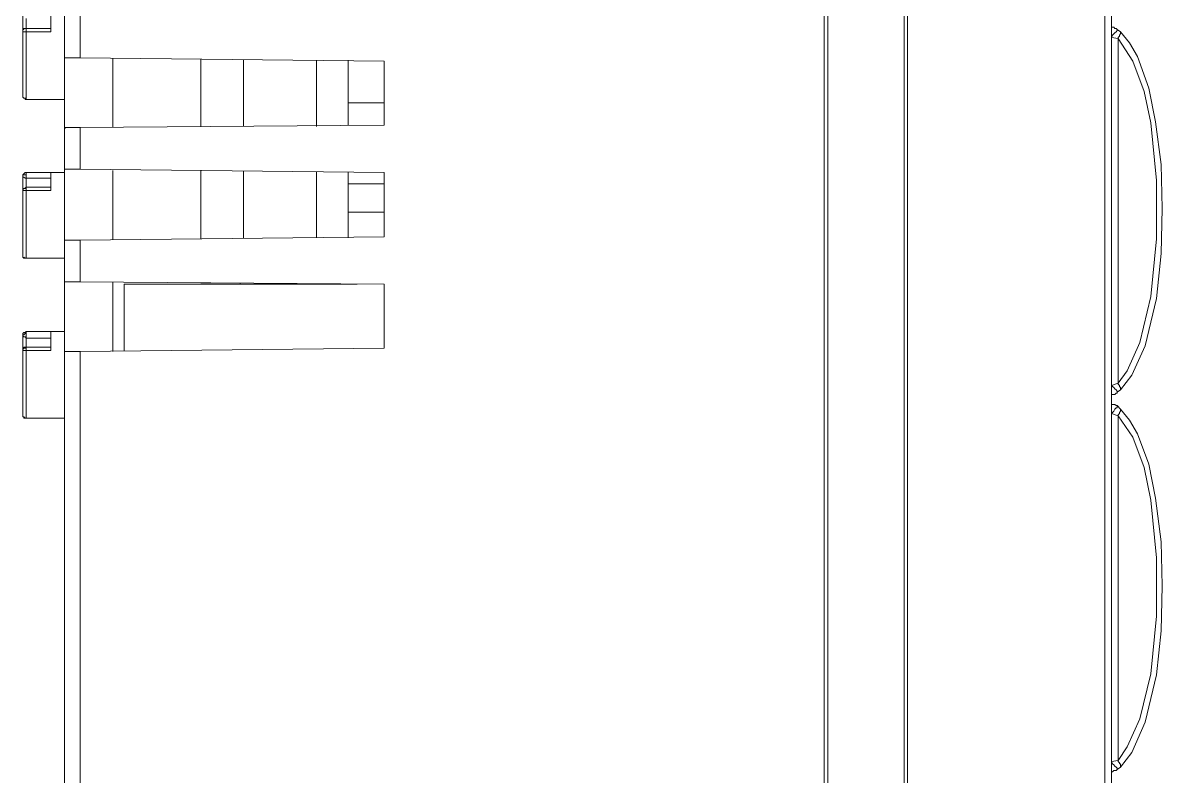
# Model space of a CAD drawing. Header units: centimetres. Extents: x -12.2 to 12.2, y -6.1 to 6.1.
# Drawn here: x 8.593 to 12.163, y -1.198 to 1.163 of the extents above; entities that cross this region are included whole.
import ezdxf

# ---------------------------------------------------------------- set-up
doc = ezdxf.new("R2010")
doc.units = ezdxf.units.CM
doc.header["$MEASUREMENT"] = 0
doc.layers.add('Camada 1', color=7, linetype='Continuous')

msp = doc.modelspace()

# ---------------------------------------------------------------- linework, layer by layer
at = {"layer": 'Camada 1', "color": 251, "lineweight": 9}
for points in [[(11.3552, -5.82844), (11.3552, -5.82844), (11.3552, 5.81417), (11.3552, 5.81417)], [(11.36578, 5.81417), (11.36578, 5.81417), (11.36578, -5.82844), (11.36578, -5.82844)], [(11.98338, -5.82844), (11.98338, -5.82844), (11.98338, 5.81417), (11.98338, 5.81417)], [(12.00456, 5.81417), (12.00456, 5.81417), (12.00456, -5.82844), (12.00456, -5.82844)], [(11.10462, -2.02756), (11.10462, -2.02756), (11.10462, 5.77888), (11.10462, 5.77888)], [(11.11521, 5.77888), (11.11521, 5.77888), (11.11521, -2.02756), (11.11521, -2.02756)], [(11.11521, -3.68131), (11.11521, -3.68131), (11.11521, 3.66705), (11.11521, 3.66705)], [(8.5932, 1.1835), (8.5932, 1.1835), (8.5932, 0.98241), (8.5932, 0.98241)], [(8.6814, 1.19408), (8.6814, 1.19408), (8.6814, 1.13411), (8.6814, 1.13411)], [(8.72373, 1.05297), (8.72373, 1.05297), (8.72373, 1.1835), (8.72373, 1.1835)], [(8.77312, 1.1835), (8.77312, 1.1835), (8.77312, 1.05297), (8.77312, 1.05297)], [(8.60379, 1.14469), (8.60379, 1.14469), (8.60379, 1.17644), (8.60379, 1.17644)], [(8.6814, 1.14469), (8.6814, 1.14469), (8.60379, 1.14469), (8.60379, 1.14469)], [(8.60379, 1.14469), (8.60379, 1.14469), (8.60379, 1.14469), (8.60379, 1.14469)], [(8.5932, 1.13411), (8.5932, 1.13411), (8.5932, 0.93302), (8.5932, 0.93302)], [(8.60379, 1.13411), (8.60379, 1.13411), (8.60379, 0.92244), (8.60379, 0.92244)], [(12.00456, 1.1169), (12.00456, 1.1169), (12.00456, 1.1169), (12.00456, 1.1169)], [(12.02573, 1.11337), (12.02573, 1.11337), (12.00456, 1.1169), (12.00456, 1.1169)], [(12.0222, 1.1416), (12.0222, 1.1416), (12.03279, 1.13455), (12.03279, 1.13455)], [(12.02573, 1.11337), (12.02573, 1.11337), (12.02573, 0.03345), (12.02573, 0.03345)], [(8.72373, 1.05297), (8.72373, 1.05297), (8.72373, 0.83072), (8.72373, 0.83072)], [(9.72562, 1.04239), (9.72562, 1.04239), (8.77312, 1.05297), (8.77312, 1.05297)], [(8.87542, 1.04944), (8.87542, 1.04944), (8.87542, 0.83425), (8.87542, 0.83425)], [(9.15059, 0.83778), (9.15059, 0.83778), (9.15059, 1.04944), (9.15059, 1.04944)], [(9.15059, 1.04944), (9.15059, 1.04944), (9.15059, 0.83778), (9.15059, 0.83778)], [(9.28465, 1.04591), (9.28465, 1.04591), (9.28465, 0.83778), (9.28465, 0.83778)], [(9.51395, 1.04591), (9.51395, 1.04591), (9.51395, 0.83778), (9.51395, 0.83778)], [(9.61273, 1.04591), (9.61273, 1.04591), (9.61273, 1.02122), (9.61273, 1.02122)], [(9.61273, 1.04591), (9.61273, 1.04591), (9.61273, 1.04239), (9.61273, 1.04239)], [(9.61273, 0.8413), (9.61273, 0.8413), (9.61273, 1.04591), (9.61273, 1.04591)], [(9.61273, 1.04239), (9.61273, 1.04239), (9.61273, 1.03533), (9.61273, 1.03533)], [(9.72562, 1.04239), (9.72562, 1.04239), (9.72562, 0.8413), (9.72562, 0.8413)], [(9.61273, 1.02122), (9.61273, 1.02122), (9.61273, 1.02122), (9.61273, 1.02122)], [(9.61273, 1.02122), (9.61273, 1.02122), (9.61273, 1.02122), (9.61273, 1.02122)], [(9.61273, 1.01416), (9.61273, 1.01416), (9.61273, 0.9683), (9.61273, 0.9683)], [(9.61273, 1.01416), (9.61273, 1.01416), (9.61273, 1.01416), (9.61273, 1.01416)], [(9.61273, 0.9683), (9.61273, 0.9683), (9.61273, 0.9683), (9.61273, 0.9683)], [(9.61273, 0.9683), (9.61273, 0.9683), (9.61273, 0.9683), (9.61273, 0.9683)], [(9.61273, 0.9683), (9.61273, 0.9683), (9.61273, 0.9683), (9.61273, 0.9683)], [(9.61273, 0.96478), (9.61273, 0.96478), (9.61273, 0.96478), (9.61273, 0.96478)], [(9.61273, 0.96478), (9.61273, 0.96478), (9.61273, 0.96478), (9.61273, 0.96478)], [(9.61273, 0.96478), (9.61273, 0.96478), (9.61273, 0.95419), (9.61273, 0.95419)], [(9.61273, 0.94361), (9.61273, 0.94361), (9.61273, 0.94361), (9.61273, 0.94361)], [(8.72373, 0.92244), (8.72373, 0.92244), (8.60379, 0.92244), (8.60379, 0.92244)], [(8.60379, 0.92244), (8.60379, 0.92244), (8.6814, 0.92244), (8.6814, 0.92244)], [(8.6814, 0.92244), (8.6814, 0.92244), (8.72373, 0.92244), (8.72373, 0.92244)], [(8.72373, 0.92244), (8.72373, 0.92244), (8.72373, 0.92244), (8.72373, 0.92244)], [(9.61273, 0.91891), (9.61273, 0.91891), (9.61273, 0.91891), (9.61273, 0.91891)], [(9.61273, 0.91186), (9.61273, 0.91186), (9.61273, 0.87305), (9.61273, 0.87305)], [(9.61273, 0.91186), (9.61273, 0.91186), (9.61273, 0.91186), (9.61273, 0.91186)], [(9.61273, 0.91186), (9.61273, 0.91186), (9.61273, 0.91186), (9.61273, 0.91186)], [(9.61273, 0.91186), (9.61273, 0.91186), (9.61273, 0.88716), (9.61273, 0.88716)], [(9.61273, 0.91186), (9.61273, 0.91186), (9.72562, 0.91186), (9.72562, 0.91186)], [(9.61273, 0.90833), (9.61273, 0.90833), (9.61273, 0.88716), (9.61273, 0.88716)], [(9.61273, 0.87305), (9.61273, 0.87305), (9.61273, 0.87305), (9.61273, 0.87305)], [(9.61273, 0.866), (9.61273, 0.866), (9.61273, 0.866), (9.61273, 0.866)], [(9.61273, 0.866), (9.61273, 0.866), (9.61273, 0.8413), (9.61273, 0.8413)], [(8.72373, 0.70372), (8.72373, 0.70372), (8.72373, 0.83072), (8.72373, 0.83072)], [(8.77312, 0.83425), (8.77312, 0.83425), (9.72562, 0.8413), (9.72562, 0.8413)], [(8.77312, 0.83425), (8.77312, 0.83425), (8.77312, 0.70372), (8.77312, 0.70372)], [(9.61273, 0.8413), (9.61273, 0.8413), (9.61273, 0.8413), (9.61273, 0.8413)], [(9.61273, 0.8413), (9.61273, 0.8413), (9.61273, 0.8413), (9.61273, 0.8413)], [(8.5932, 0.68255), (8.5932, 0.68255), (8.5932, 0.48147), (8.5932, 0.48147)], [(8.6814, 0.69314), (8.6814, 0.69314), (8.60379, 0.69314), (8.60379, 0.69314)], [(8.6814, 0.69314), (8.6814, 0.69314), (8.6814, 0.63669), (8.6814, 0.63669)], [(8.72373, 0.69314), (8.72373, 0.69314), (8.6814, 0.69314), (8.6814, 0.69314)], [(8.72373, 0.70372), (8.72373, 0.70372), (8.72373, 0.48147), (8.72373, 0.48147)], [(8.72373, 0.69314), (8.72373, 0.69314), (8.72373, 0.69314), (8.72373, 0.69314)], [(9.72562, 0.69314), (9.72562, 0.69314), (8.77312, 0.70372), (8.77312, 0.70372)], [(8.87542, 0.70019), (8.87542, 0.70019), (8.87542, 0.485), (8.87542, 0.485)], [(9.15059, 0.485), (9.15059, 0.485), (9.15059, 0.70019), (9.15059, 0.70019)], [(9.15059, 0.70019), (9.15059, 0.70019), (9.15059, 0.485), (9.15059, 0.485)], [(9.28465, 0.69666), (9.28465, 0.69666), (9.28465, 0.48853), (9.28465, 0.48853)], [(9.51395, 0.69666), (9.51395, 0.69666), (9.51395, 0.48853), (9.51395, 0.48853)], [(9.61273, 0.69314), (9.61273, 0.69314), (9.61273, 0.67197), (9.61273, 0.67197)], [(9.61273, 0.69314), (9.61273, 0.69314), (9.61273, 0.69314), (9.61273, 0.69314)], [(9.61273, 0.69314), (9.61273, 0.69314), (9.61273, 0.68608), (9.61273, 0.68608)], [(9.61273, 0.48853), (9.61273, 0.48853), (9.61273, 0.69314), (9.61273, 0.69314)], [(9.72562, 0.69314), (9.72562, 0.69314), (9.72562, 0.49205), (9.72562, 0.49205)], [(8.6814, 0.6755), (8.6814, 0.6755), (8.60379, 0.6755), (8.60379, 0.6755)], [(8.60379, 0.64728), (8.60379, 0.64728), (8.60379, 0.6755), (8.60379, 0.6755)], [(8.6814, 0.64728), (8.6814, 0.64728), (8.60379, 0.64728), (8.60379, 0.64728)], [(9.61273, 0.67197), (9.61273, 0.67197), (9.61273, 0.67197), (9.61273, 0.67197)], [(9.61273, 0.67197), (9.61273, 0.67197), (9.61273, 0.66491), (9.61273, 0.66491)], [(9.61273, 0.66491), (9.61273, 0.66491), (9.61273, 0.66491), (9.61273, 0.66491)], [(9.61273, 0.66491), (9.61273, 0.66491), (9.61273, 0.6508), (9.61273, 0.6508)], [(9.61273, 0.66139), (9.61273, 0.66139), (9.61273, 0.66139), (9.61273, 0.66139)], [(9.72562, 0.65786), (9.72562, 0.65786), (9.61273, 0.65786), (9.61273, 0.65786)], [(9.61273, 0.6508), (9.61273, 0.6508), (9.61273, 0.61905), (9.61273, 0.61905)], [(8.5932, 0.63669), (8.5932, 0.63669), (8.5932, 0.43561), (8.5932, 0.43561)], [(8.60379, 0.63669), (8.60379, 0.63669), (8.60379, 0.42503), (8.60379, 0.42503)], [(9.61273, 0.64022), (9.61273, 0.64022), (9.61273, 0.64022), (9.61273, 0.64022)], [(9.61273, 0.62611), (9.61273, 0.62611), (9.61273, 0.60847), (9.61273, 0.60847)], [(9.61273, 0.61905), (9.61273, 0.61905), (9.61273, 0.60847), (9.61273, 0.60847)], [(9.61273, 0.61552), (9.61273, 0.61552), (9.61273, 0.61552), (9.61273, 0.61552)], [(9.61273, 0.60847), (9.61273, 0.60847), (9.61273, 0.60847), (9.61273, 0.60847)], [(9.61273, 0.60847), (9.61273, 0.60847), (9.61273, 0.59436), (9.61273, 0.59436)], [(9.61273, 0.60847), (9.61273, 0.60847), (9.61273, 0.60847), (9.61273, 0.60847)], [(9.61273, 0.60847), (9.61273, 0.60847), (9.61273, 0.60847), (9.61273, 0.60847)], [(9.61273, 0.59436), (9.61273, 0.59436), (9.61273, 0.59436), (9.61273, 0.59436)], [(9.61273, 0.59436), (9.61273, 0.59436), (9.61273, 0.58378), (9.61273, 0.58378)], [(9.61273, 0.58378), (9.61273, 0.58378), (9.61273, 0.58378), (9.61273, 0.58378)], [(9.61273, 0.58378), (9.61273, 0.58378), (9.61273, 0.56261), (9.61273, 0.56261)], [(9.72562, 0.56966), (9.72562, 0.56966), (9.61273, 0.56966), (9.61273, 0.56966)], [(9.61273, 0.56261), (9.61273, 0.56261), (9.61273, 0.56261), (9.61273, 0.56261)], [(9.61273, 0.56261), (9.61273, 0.56261), (9.61273, 0.55555), (9.61273, 0.55555)], [(9.61273, 0.55555), (9.61273, 0.55555), (9.61273, 0.55555), (9.61273, 0.55555)], [(9.61273, 0.55555), (9.61273, 0.55555), (9.61273, 0.5485), (9.61273, 0.5485)], [(9.61273, 0.5485), (9.61273, 0.5485), (9.61273, 0.5485), (9.61273, 0.5485)], [(9.61273, 0.5485), (9.61273, 0.5485), (9.61273, 0.52733), (9.61273, 0.52733)], [(9.61273, 0.52733), (9.61273, 0.52733), (9.61273, 0.52733), (9.61273, 0.52733)], [(9.61273, 0.52733), (9.61273, 0.52733), (9.61273, 0.5238), (9.61273, 0.5238)], [(9.61273, 0.5238), (9.61273, 0.5238), (9.61273, 0.5238), (9.61273, 0.5238)], [(9.61273, 0.5238), (9.61273, 0.5238), (9.61273, 0.48853), (9.61273, 0.48853)], [(9.61273, 0.5238), (9.61273, 0.5238), (9.61273, 0.5238), (9.61273, 0.5238)], [(8.72373, 0.35094), (8.72373, 0.35094), (8.72373, 0.48147), (8.72373, 0.48147)], [(8.77312, 0.48147), (8.77312, 0.48147), (9.72562, 0.49205), (9.72562, 0.49205)], [(8.77312, 0.48147), (8.77312, 0.48147), (8.77312, 0.35094), (8.77312, 0.35094)], [(8.72373, 0.42503), (8.72373, 0.42503), (8.60379, 0.42503), (8.60379, 0.42503)], [(8.60379, 0.42503), (8.60379, 0.42503), (8.6814, 0.42503), (8.6814, 0.42503)], [(8.6814, 0.42503), (8.6814, 0.42503), (8.72373, 0.42503), (8.72373, 0.42503)], [(8.72373, 0.42503), (8.72373, 0.42503), (8.72373, 0.42503), (8.72373, 0.42503)], [(8.72373, 0.35094), (8.72373, 0.35094), (8.72373, 0.13222), (8.72373, 0.13222)], [(9.72562, 0.34389), (9.72562, 0.34389), (8.77312, 0.35094), (8.77312, 0.35094)], [(8.87542, 0.35094), (8.87542, 0.35094), (8.87542, 0.13222), (8.87542, 0.13222)], [(8.9107, 0.13575), (8.9107, 0.13575), (8.9107, 0.34389), (8.9107, 0.34389)], [(9.64095, 0.34389), (9.64095, 0.34389), (8.9107, 0.34389), (8.9107, 0.34389)], [(9.15059, 0.34741), (9.15059, 0.34741), (9.15059, 0.34741), (9.15059, 0.34741)], [(9.15059, 0.34741), (9.15059, 0.34741), (9.15059, 0.34741), (9.15059, 0.34741)], [(9.15059, 0.34741), (9.15059, 0.34741), (9.18234, 0.34741), (9.18234, 0.34741)], [(9.27406, 0.34741), (9.27406, 0.34741), (9.27406, 0.34389), (9.27406, 0.34389)], [(9.72562, 0.34389), (9.72562, 0.34389), (9.72562, 0.1428), (9.72562, 0.1428)], [(8.5932, 0.18514), (8.5932, 0.18514), (8.5932, -0.01948), (8.5932, -0.01948)], [(8.6814, 0.19572), (8.6814, 0.19572), (8.60379, 0.19572), (8.60379, 0.19572)], [(8.6814, 0.19572), (8.6814, 0.19572), (8.6814, 0.13575), (8.6814, 0.13575)], [(8.72373, 0.19572), (8.72373, 0.19572), (8.6814, 0.19572), (8.6814, 0.19572)], [(8.6814, 0.17455), (8.6814, 0.17455), (8.60379, 0.17455), (8.60379, 0.17455)], [(8.60379, 0.14633), (8.60379, 0.14633), (8.60379, 0.17455), (8.60379, 0.17455)], [(8.6814, 0.14633), (8.6814, 0.14633), (8.60379, 0.14633), (8.60379, 0.14633)], [(8.60379, 0.14633), (8.60379, 0.14633), (8.60379, 0.14633), (8.60379, 0.14633)], [(8.5932, 0.13575), (8.5932, 0.13575), (8.5932, -0.06534), (8.5932, -0.06534)], [(8.60379, 0.13575), (8.60379, 0.13575), (8.60379, -0.07592), (8.60379, -0.07592)], [(8.72373, -3.66014), (8.72373, -3.66014), (8.72373, 0.13222), (8.72373, 0.13222)], [(8.77312, 0.13222), (8.77312, 0.13222), (9.72562, 0.1428), (9.72562, 0.1428)], [(8.77312, 0.13222), (8.77312, 0.13222), (8.77312, -3.66014), (8.77312, -3.66014)], [(12.00456, 0.0264), (12.00456, 0.0264), (12.02573, 0.03345), (12.02573, 0.03345)], [(12.00456, 0.0264), (12.00456, 0.0264), (12.00456, 0.0264), (12.00456, 0.0264)], [(12.03279, 0.01228), (12.03279, 0.01228), (12.0222, 0.00522), (12.0222, 0.00522)], [(12.00456, -0.06183), (12.00456, -0.06183), (12.00456, -0.06183), (12.00456, -0.06183)], [(12.02573, -0.06889), (12.02573, -0.06889), (12.00456, -0.06183), (12.00456, -0.06183)], [(12.0222, -0.03712), (12.0222, -0.03712), (12.03279, -0.04772), (12.03279, -0.04772)], [(12.02573, -0.06889), (12.02573, -0.06889), (12.02573, -1.1488), (12.02573, -1.1488)], [(8.72373, -0.07592), (8.72373, -0.07592), (8.60379, -0.07592), (8.60379, -0.07592)], [(8.60379, -0.07592), (8.60379, -0.07592), (8.6814, -0.07592), (8.6814, -0.07592)], [(8.6814, -0.07592), (8.6814, -0.07592), (8.72373, -0.07592), (8.72373, -0.07592)], [(8.72373, -0.07592), (8.72373, -0.07592), (8.72373, -0.07592), (8.72373, -0.07592)], [(12.00456, -1.15233), (12.00456, -1.15233), (12.02573, -1.1488), (12.02573, -1.1488)], [(12.00456, -1.15233), (12.00456, -1.15233), (12.00456, -1.15233), (12.00456, -1.15233)], [(12.03279, -1.16998), (12.03279, -1.16998), (12.0222, -1.17704), (12.0222, -1.17704)]]:
    msp.add_open_spline(points, degree=3, dxfattribs=at)
for points, knots in [([(8.60379, 1.14469), (8.60379, 1.14469), (8.59673, 1.14469), (8.59673, 1.14469), (8.59673, 1.14469), (8.5932, 1.14116), (8.5932, 1.14116), (8.5932, 1.14116), (8.5932, 1.13764), (8.5932, 1.13764), (8.5932, 1.13764), (8.5932, 1.13411), (8.5932, 1.13411)], [0, 0, 0, 0, 0.25, 0.25, 0.25, 0.5, 0.5, 0.5, 0.75, 0.75, 0.75, 1, 1, 1, 1]), ([(8.60379, 1.14469), (8.60379, 1.14469), (8.60026, 1.14469), (8.60026, 1.14469), (8.60026, 1.14469), (8.59673, 1.14469), (8.59673, 1.14469), (8.59673, 1.14469), (8.59673, 1.14116), (8.59673, 1.14116), (8.59673, 1.14116), (8.5932, 1.14116), (8.5932, 1.14116), (8.5932, 1.14116), (8.5932, 1.13764), (8.5932, 1.13764), (8.5932, 1.13764), (8.5932, 1.13411), (8.5932, 1.13411)], [0, 0, 0, 0, 0.1666667, 0.1666667, 0.1666667, 0.3333333, 0.3333333, 0.3333333, 0.5, 0.5, 0.5, 0.6666667, 0.6666667, 0.6666667, 0.8333333, 0.8333333, 0.8333333, 1, 1, 1, 1]), ([(8.60379, 1.14469), (8.60379, 1.14469), (8.60379, 1.14469), (8.60379, 1.14469), (8.60379, 1.14469), (8.60379, 1.14116), (8.60379, 1.14116), (8.60379, 1.14116), (8.60379, 1.13764), (8.60379, 1.13764), (8.60379, 1.13764), (8.60379, 1.13411), (8.60379, 1.13411)], [0, 0, 0, 0, 0.25, 0.25, 0.25, 0.5, 0.5, 0.5, 0.75, 0.75, 0.75, 1, 1, 1, 1]), ([(12.00456, 1.14866), (12.00456, 1.14866), (12.00456, 1.14866), (12.00456, 1.14866), (12.00456, 1.14866), (12.00456, 1.14513), (12.00456, 1.14513), (12.00456, 1.14513), (12.00456, 1.1416), (12.00456, 1.1416), (12.00456, 1.1416), (12.00456, 1.13808), (12.00456, 1.13808), (12.00456, 1.13808), (12.00456, 1.13455), (12.00456, 1.13455), (12.00456, 1.13455), (12.00456, 1.13101), (12.00456, 1.13101), (12.00456, 1.13101), (12.00456, 1.12395), (12.00456, 1.12395), (12.00456, 1.12395), (12.00456, 1.1169), (12.00456, 1.1169)], [0, 0, 0, 0, 0.125, 0.125, 0.125, 0.25, 0.25, 0.25, 0.375, 0.375, 0.375, 0.5, 0.5, 0.5, 0.625, 0.625, 0.625, 0.75, 0.75, 0.75, 0.875, 0.875, 0.875, 1, 1, 1, 1]), ([(12.00456, 1.14866), (12.00456, 1.14866), (12.00809, 1.14866), (12.00809, 1.14866), (12.00809, 1.14866), (12.01161, 1.14866), (12.01161, 1.14866), (12.01161, 1.14866), (12.01514, 1.14513), (12.01514, 1.14513), (12.01514, 1.14513), (12.01867, 1.14513), (12.01867, 1.14513), (12.01867, 1.14513), (12.0222, 1.1416), (12.0222, 1.1416)], [0, 0, 0, 0, 0.2, 0.2, 0.2, 0.4, 0.4, 0.4, 0.6, 0.6, 0.6, 0.8, 0.8, 0.8, 1, 1, 1, 1]), ([(8.60379, 1.13411), (8.60379, 1.13411), (8.60026, 1.13411), (8.60026, 1.13411), (8.60026, 1.13411), (8.59673, 1.13411), (8.59673, 1.13411), (8.59673, 1.13411), (8.5932, 1.13411), (8.5932, 1.13411)], [0, 0, 0, 0, 0.3333333, 0.3333333, 0.3333333, 0.6666667, 0.6666667, 0.6666667, 1, 1, 1, 1]), ([(8.6814, 1.13411), (8.6814, 1.13411), (8.63906, 1.13411), (8.63906, 1.13411), (8.63906, 1.13411), (8.60379, 1.13411), (8.60379, 1.13411)], [0, 0, 0, 0, 0.5, 0.5, 0.5, 1, 1, 1, 1]), ([(12.0222, 1.1416), (12.0222, 1.1416), (12.0222, 1.1416), (12.0222, 1.1416), (12.0222, 1.1416), (12.0222, 1.13808), (12.0222, 1.13808), (12.0222, 1.13808), (12.01867, 1.13455), (12.01867, 1.13455), (12.01867, 1.13455), (12.01514, 1.13101), (12.01514, 1.13101), (12.01514, 1.13101), (12.01161, 1.12748), (12.01161, 1.12748), (12.01161, 1.12748), (12.00809, 1.12395), (12.00809, 1.12395), (12.00809, 1.12395), (12.00456, 1.1169), (12.00456, 1.1169)], [0, 0, 0, 0, 0.1428571, 0.1428571, 0.1428571, 0.2857143, 0.2857143, 0.2857143, 0.4285714, 0.4285714, 0.4285714, 0.5714286, 0.5714286, 0.5714286, 0.7142857, 0.7142857, 0.7142857, 0.8571429, 0.8571429, 0.8571429, 1, 1, 1, 1]), ([(12.03279, 1.13455), (12.03279, 1.13455), (12.03279, 1.13455), (12.03279, 1.13455), (12.03279, 1.13455), (12.03279, 1.13101), (12.03279, 1.13101), (12.03279, 1.13101), (12.03279, 1.12748), (12.03279, 1.12748), (12.03279, 1.12748), (12.02926, 1.12395), (12.02926, 1.12395), (12.02926, 1.12395), (12.02926, 1.12043), (12.02926, 1.12043), (12.02926, 1.12043), (12.02573, 1.1169), (12.02573, 1.1169), (12.02573, 1.1169), (12.02573, 1.11337), (12.02573, 1.11337)], [0, 0, 0, 0, 0.1428571, 0.1428571, 0.1428571, 0.2857143, 0.2857143, 0.2857143, 0.4285714, 0.4285714, 0.4285714, 0.5714286, 0.5714286, 0.5714286, 0.7142857, 0.7142857, 0.7142857, 0.8571429, 0.8571429, 0.8571429, 1, 1, 1, 1]), ([(12.02573, 0.03345), (12.02573, 0.03345), (12.05396, 0.07228), (12.05396, 0.07228), (12.05396, 0.07228), (12.09278, 0.1605), (12.09278, 0.1605), (12.09278, 0.1605), (12.12807, 0.3052), (12.12807, 0.3052), (12.12807, 0.3052), (12.14572, 0.48519), (12.14572, 0.48519), (12.14572, 0.48519), (12.14572, 0.6687), (12.14572, 0.6687), (12.14572, 0.6687), (12.12807, 0.84869), (12.12807, 0.84869), (12.12807, 0.84869), (12.1069, 0.9475), (12.1069, 0.9475), (12.1069, 0.9475), (12.07161, 1.04279), (12.07161, 1.04279), (12.07161, 1.04279), (12.02573, 1.11337), (12.02573, 1.11337)], [0, 0, 0, 0, 0.1111111, 0.1111111, 0.1111111, 0.2222222, 0.2222222, 0.2222222, 0.3333333, 0.3333333, 0.3333333, 0.4444444, 0.4444444, 0.4444444, 0.5555556, 0.5555556, 0.5555556, 0.6666667, 0.6666667, 0.6666667, 0.7777778, 0.7777778, 0.7777778, 0.8888889, 0.8888889, 0.8888889, 1, 1, 1, 1]), ([(12.03279, 1.13455), (12.03279, 1.13455), (12.06102, 1.09925), (12.06102, 1.09925), (12.06102, 1.09925), (12.08573, 1.05691), (12.08573, 1.05691), (12.08573, 1.05691), (12.12101, 0.95809), (12.12101, 0.95809), (12.12101, 0.95809), (12.14219, 0.85222), (12.14219, 0.85222), (12.14219, 0.85222), (12.15984, 0.71811), (12.15984, 0.71811), (12.15984, 0.71811), (12.16337, 0.58047), (12.16337, 0.58047), (12.16337, 0.58047), (12.15984, 0.43931), (12.15984, 0.43931), (12.15984, 0.43931), (12.14572, 0.29815), (12.14572, 0.29815), (12.14572, 0.29815), (12.11043, 0.14992), (12.11043, 0.14992), (12.11043, 0.14992), (12.06808, 0.05816), (12.06808, 0.05816), (12.06808, 0.05816), (12.03279, 0.01228), (12.03279, 0.01228)], [0, 0, 0, 0, 0.0909091, 0.0909091, 0.0909091, 0.1818182, 0.1818182, 0.1818182, 0.2727273, 0.2727273, 0.2727273, 0.3636364, 0.3636364, 0.3636364, 0.4545455, 0.4545455, 0.4545455, 0.5454545, 0.5454545, 0.5454545, 0.6363636, 0.6363636, 0.6363636, 0.7272727, 0.7272727, 0.7272727, 0.8181818, 0.8181818, 0.8181818, 0.9090909, 0.9090909, 0.9090909, 1, 1, 1, 1]), ([(8.77312, 1.05297), (8.77312, 1.05297), (8.76254, 1.05297), (8.76254, 1.05297), (8.76254, 1.05297), (8.75548, 1.05297), (8.75548, 1.05297), (8.75548, 1.05297), (8.7449, 1.05297), (8.7449, 1.05297), (8.7449, 1.05297), (8.73784, 1.05297), (8.73784, 1.05297), (8.73784, 1.05297), (8.73431, 1.05297), (8.73431, 1.05297), (8.73431, 1.05297), (8.72726, 1.05297), (8.72726, 1.05297), (8.72726, 1.05297), (8.72373, 1.05297), (8.72373, 1.05297)], [0, 0, 0, 0, 0.1428571, 0.1428571, 0.1428571, 0.2857143, 0.2857143, 0.2857143, 0.4285714, 0.4285714, 0.4285714, 0.5714286, 0.5714286, 0.5714286, 0.7142857, 0.7142857, 0.7142857, 0.8571429, 0.8571429, 0.8571429, 1, 1, 1, 1]), ([(9.15059, 1.04944), (9.15059, 1.04944), (9.15059, 1.04591), (9.15059, 1.04591), (9.15059, 1.04591), (9.15059, 1.02827), (9.15059, 1.02827), (9.15059, 1.02827), (9.15059, 1.00711), (9.15059, 1.00711), (9.15059, 1.00711), (9.15059, 0.97536), (9.15059, 0.97536), (9.15059, 0.97536), (9.15059, 0.94361), (9.15059, 0.94361), (9.15059, 0.94361), (9.15059, 0.9048), (9.15059, 0.9048), (9.15059, 0.9048), (9.15059, 0.86952), (9.15059, 0.86952), (9.15059, 0.86952), (9.15059, 0.83778), (9.15059, 0.83778)], [0, 0, 0, 0, 0.125, 0.125, 0.125, 0.25, 0.25, 0.25, 0.375, 0.375, 0.375, 0.5, 0.5, 0.5, 0.625, 0.625, 0.625, 0.75, 0.75, 0.75, 0.875, 0.875, 0.875, 1, 1, 1, 1]), ([(9.15059, 0.83778), (9.15059, 0.83778), (9.15059, 0.86952), (9.15059, 0.86952), (9.15059, 0.86952), (9.15059, 0.9048), (9.15059, 0.9048), (9.15059, 0.9048), (9.15059, 0.94361), (9.15059, 0.94361), (9.15059, 0.94361), (9.15059, 0.97536), (9.15059, 0.97536), (9.15059, 0.97536), (9.15059, 1.00711), (9.15059, 1.00711), (9.15059, 1.00711), (9.15059, 1.02827), (9.15059, 1.02827), (9.15059, 1.02827), (9.15059, 1.04591), (9.15059, 1.04591), (9.15059, 1.04591), (9.15059, 1.04944), (9.15059, 1.04944)], [0, 0, 0, 0, 0.125, 0.125, 0.125, 0.25, 0.25, 0.25, 0.375, 0.375, 0.375, 0.5, 0.5, 0.5, 0.625, 0.625, 0.625, 0.75, 0.75, 0.75, 0.875, 0.875, 0.875, 1, 1, 1, 1]), ([(9.61273, 1.02122), (9.61273, 1.02122), (9.61273, 1.01769), (9.61273, 1.01769), (9.61273, 1.01769), (9.61273, 1.01416), (9.61273, 1.01416)], [0, 0, 0, 0, 0.5, 0.5, 0.5, 1, 1, 1, 1]), ([(9.61273, 1.02122), (9.61273, 1.02122), (9.61273, 1.01769), (9.61273, 1.01769), (9.61273, 1.01769), (9.61273, 1.01416), (9.61273, 1.01416)], [0, 0, 0, 0, 0.5, 0.5, 0.5, 1, 1, 1, 1]), ([(9.61273, 0.96478), (9.61273, 0.96478), (9.61273, 0.96125), (9.61273, 0.96125), (9.61273, 0.96125), (9.61273, 0.95772), (9.61273, 0.95772), (9.61273, 0.95772), (9.61273, 0.95066), (9.61273, 0.95066), (9.61273, 0.95066), (9.61273, 0.94361), (9.61273, 0.94361)], [0, 0, 0, 0, 0.25, 0.25, 0.25, 0.5, 0.5, 0.5, 0.75, 0.75, 0.75, 1, 1, 1, 1]), ([(8.60379, 0.92244), (8.60379, 0.92244), (8.60026, 0.92244), (8.60026, 0.92244), (8.60026, 0.92244), (8.60026, 0.92597), (8.60026, 0.92597), (8.60026, 0.92597), (8.59673, 0.92597), (8.59673, 0.92597), (8.59673, 0.92597), (8.5932, 0.9295), (8.5932, 0.9295), (8.5932, 0.9295), (8.5932, 0.93302), (8.5932, 0.93302)], [0, 0, 0, 0, 0.2, 0.2, 0.2, 0.4, 0.4, 0.4, 0.6, 0.6, 0.6, 0.8, 0.8, 0.8, 1, 1, 1, 1]), ([(9.61273, 0.95419), (9.61273, 0.95419), (9.61273, 0.95066), (9.61273, 0.95066), (9.61273, 0.95066), (9.61273, 0.94714), (9.61273, 0.94714), (9.61273, 0.94714), (9.61273, 0.94361), (9.61273, 0.94361)], [0, 0, 0, 0, 0.3333333, 0.3333333, 0.3333333, 0.6666667, 0.6666667, 0.6666667, 1, 1, 1, 1]), ([(9.61273, 0.95419), (9.61273, 0.95419), (9.61273, 0.95066), (9.61273, 0.95066), (9.61273, 0.95066), (9.61273, 0.94361), (9.61273, 0.94361), (9.61273, 0.94361), (9.61273, 0.93302), (9.61273, 0.93302)], [0, 0, 0, 0, 0.3333333, 0.3333333, 0.3333333, 0.6666667, 0.6666667, 0.6666667, 1, 1, 1, 1]), ([(9.61273, 0.94714), (9.61273, 0.94714), (9.61273, 0.94714), (9.61273, 0.94714), (9.61273, 0.94714), (9.61273, 0.94361), (9.61273, 0.94361), (9.61273, 0.94361), (9.61273, 0.94008), (9.61273, 0.94008), (9.61273, 0.94008), (9.61273, 0.93302), (9.61273, 0.93302)], [0, 0, 0, 0, 0.25, 0.25, 0.25, 0.5, 0.5, 0.5, 0.75, 0.75, 0.75, 1, 1, 1, 1]), ([(9.61273, 0.94361), (9.61273, 0.94361), (9.61273, 0.93655), (9.61273, 0.93655), (9.61273, 0.93655), (9.61273, 0.9295), (9.61273, 0.9295), (9.61273, 0.9295), (9.61273, 0.92244), (9.61273, 0.92244), (9.61273, 0.92244), (9.61273, 0.91891), (9.61273, 0.91891)], [0, 0, 0, 0, 0.25, 0.25, 0.25, 0.5, 0.5, 0.5, 0.75, 0.75, 0.75, 1, 1, 1, 1]), ([(9.61273, 0.94361), (9.61273, 0.94361), (9.61273, 0.94008), (9.61273, 0.94008), (9.61273, 0.94008), (9.61273, 0.93655), (9.61273, 0.93655), (9.61273, 0.93655), (9.61273, 0.93302), (9.61273, 0.93302)], [0, 0, 0, 0, 0.3333333, 0.3333333, 0.3333333, 0.6666667, 0.6666667, 0.6666667, 1, 1, 1, 1]), ([(9.61273, 0.93302), (9.61273, 0.93302), (9.61273, 0.92597), (9.61273, 0.92597), (9.61273, 0.92597), (9.61273, 0.91891), (9.61273, 0.91891), (9.61273, 0.91891), (9.61273, 0.91539), (9.61273, 0.91539)], [0, 0, 0, 0, 0.3333333, 0.3333333, 0.3333333, 0.6666667, 0.6666667, 0.6666667, 1, 1, 1, 1]), ([(9.61273, 0.93302), (9.61273, 0.93302), (9.61273, 0.9295), (9.61273, 0.9295), (9.61273, 0.9295), (9.61273, 0.92597), (9.61273, 0.92597), (9.61273, 0.92597), (9.61273, 0.92244), (9.61273, 0.92244), (9.61273, 0.92244), (9.61273, 0.91891), (9.61273, 0.91891)], [0, 0, 0, 0, 0.25, 0.25, 0.25, 0.5, 0.5, 0.5, 0.75, 0.75, 0.75, 1, 1, 1, 1]), ([(8.59673, 0.92597), (8.59673, 0.92597), (8.60026, 0.92597), (8.60026, 0.92597), (8.60026, 0.92597), (8.60379, 0.92244), (8.60379, 0.92244)], [0, 0, 0, 0, 0.5, 0.5, 0.5, 1, 1, 1, 1]), ([(9.61273, 0.87305), (9.61273, 0.87305), (9.61273, 0.86952), (9.61273, 0.86952), (9.61273, 0.86952), (9.61273, 0.866), (9.61273, 0.866)], [0, 0, 0, 0, 0.5, 0.5, 0.5, 1, 1, 1, 1]), ([(9.61273, 0.87305), (9.61273, 0.87305), (9.61273, 0.86952), (9.61273, 0.86952), (9.61273, 0.86952), (9.61273, 0.866), (9.61273, 0.866)], [0, 0, 0, 0, 0.5, 0.5, 0.5, 1, 1, 1, 1]), ([(8.72373, 0.83072), (8.72373, 0.83072), (8.72373, 0.83072), (8.72373, 0.83072), (8.72373, 0.83072), (8.72726, 0.83425), (8.72726, 0.83425), (8.72726, 0.83425), (8.73431, 0.83425), (8.73431, 0.83425), (8.73431, 0.83425), (8.73784, 0.83425), (8.73784, 0.83425), (8.73784, 0.83425), (8.7449, 0.83425), (8.7449, 0.83425), (8.7449, 0.83425), (8.75548, 0.83425), (8.75548, 0.83425), (8.75548, 0.83425), (8.76254, 0.83425), (8.76254, 0.83425), (8.76254, 0.83425), (8.77312, 0.83425), (8.77312, 0.83425)], [0, 0, 0, 0, 0.125, 0.125, 0.125, 0.25, 0.25, 0.25, 0.375, 0.375, 0.375, 0.5, 0.5, 0.5, 0.625, 0.625, 0.625, 0.75, 0.75, 0.75, 0.875, 0.875, 0.875, 1, 1, 1, 1]), ([(8.5932, 0.68255), (8.5932, 0.68255), (8.5932, 0.68608), (8.5932, 0.68608), (8.5932, 0.68608), (8.59673, 0.68961), (8.59673, 0.68961), (8.59673, 0.68961), (8.60026, 0.69314), (8.60026, 0.69314), (8.60026, 0.69314), (8.60379, 0.69314), (8.60379, 0.69314)], [0, 0, 0, 0, 0.25, 0.25, 0.25, 0.5, 0.5, 0.5, 0.75, 0.75, 0.75, 1, 1, 1, 1]), ([(8.60379, 0.68608), (8.60379, 0.68608), (8.60026, 0.68608), (8.60026, 0.68608), (8.60026, 0.68608), (8.59673, 0.68608), (8.59673, 0.68608), (8.59673, 0.68608), (8.5932, 0.68608), (8.5932, 0.68608), (8.5932, 0.68608), (8.5932, 0.68255), (8.5932, 0.68255)], [0, 0, 0, 0, 0.25, 0.25, 0.25, 0.5, 0.5, 0.5, 0.75, 0.75, 0.75, 1, 1, 1, 1]), ([(8.5932, 0.68255), (8.5932, 0.68255), (8.5932, 0.68255), (8.5932, 0.68255), (8.5932, 0.68255), (8.5932, 0.67903), (8.5932, 0.67903), (8.5932, 0.67903), (8.59673, 0.67903), (8.59673, 0.67903), (8.59673, 0.67903), (8.60026, 0.6755), (8.60026, 0.6755), (8.60026, 0.6755), (8.60379, 0.6755), (8.60379, 0.6755)], [0, 0, 0, 0, 0.2, 0.2, 0.2, 0.4, 0.4, 0.4, 0.6, 0.6, 0.6, 0.8, 0.8, 0.8, 1, 1, 1, 1]), ([(8.60379, 0.69314), (8.60379, 0.69314), (8.60379, 0.69314), (8.60379, 0.69314), (8.60379, 0.69314), (8.60379, 0.68961), (8.60379, 0.68961), (8.60379, 0.68961), (8.60379, 0.68608), (8.60379, 0.68608)], [0, 0, 0, 0, 0.3333333, 0.3333333, 0.3333333, 0.6666667, 0.6666667, 0.6666667, 1, 1, 1, 1]), ([(8.60379, 0.68608), (8.60379, 0.68608), (8.60379, 0.68255), (8.60379, 0.68255), (8.60379, 0.68255), (8.60379, 0.67903), (8.60379, 0.67903), (8.60379, 0.67903), (8.60379, 0.6755), (8.60379, 0.6755)], [0, 0, 0, 0, 0.3333333, 0.3333333, 0.3333333, 0.6666667, 0.6666667, 0.6666667, 1, 1, 1, 1]), ([(8.77312, 0.70372), (8.77312, 0.70372), (8.76254, 0.70372), (8.76254, 0.70372), (8.76254, 0.70372), (8.75548, 0.70372), (8.75548, 0.70372), (8.75548, 0.70372), (8.7449, 0.70372), (8.7449, 0.70372), (8.7449, 0.70372), (8.73784, 0.70372), (8.73784, 0.70372), (8.73784, 0.70372), (8.73431, 0.70372), (8.73431, 0.70372), (8.73431, 0.70372), (8.72726, 0.70372), (8.72726, 0.70372), (8.72726, 0.70372), (8.72373, 0.70372), (8.72373, 0.70372)], [0, 0, 0, 0, 0.1428571, 0.1428571, 0.1428571, 0.2857143, 0.2857143, 0.2857143, 0.4285714, 0.4285714, 0.4285714, 0.5714286, 0.5714286, 0.5714286, 0.7142857, 0.7142857, 0.7142857, 0.8571429, 0.8571429, 0.8571429, 1, 1, 1, 1]), ([(9.15059, 0.70019), (9.15059, 0.70019), (9.15059, 0.68961), (9.15059, 0.68961), (9.15059, 0.68961), (9.15059, 0.67903), (9.15059, 0.67903), (9.15059, 0.67903), (9.15059, 0.6755), (9.15059, 0.6755)], [0, 0, 0, 0, 0.3333333, 0.3333333, 0.3333333, 0.6666667, 0.6666667, 0.6666667, 1, 1, 1, 1]), ([(9.15059, 0.6755), (9.15059, 0.6755), (9.15059, 0.67903), (9.15059, 0.67903), (9.15059, 0.67903), (9.15059, 0.68961), (9.15059, 0.68961), (9.15059, 0.68961), (9.15059, 0.70019), (9.15059, 0.70019)], [0, 0, 0, 0, 0.3333333, 0.3333333, 0.3333333, 0.6666667, 0.6666667, 0.6666667, 1, 1, 1, 1]), ([(8.60379, 0.64728), (8.60379, 0.64728), (8.59673, 0.64375), (8.59673, 0.64375), (8.59673, 0.64375), (8.5932, 0.64022), (8.5932, 0.64022), (8.5932, 0.64022), (8.5932, 0.63669), (8.5932, 0.63669)], [0, 0, 0, 0, 0.3333333, 0.3333333, 0.3333333, 0.6666667, 0.6666667, 0.6666667, 1, 1, 1, 1]), ([(8.60379, 0.64375), (8.60379, 0.64375), (8.60026, 0.64375), (8.60026, 0.64375), (8.60026, 0.64375), (8.59673, 0.64375), (8.59673, 0.64375), (8.59673, 0.64375), (8.5932, 0.64022), (8.5932, 0.64022), (8.5932, 0.64022), (8.5932, 0.63669), (8.5932, 0.63669)], [0, 0, 0, 0, 0.25, 0.25, 0.25, 0.5, 0.5, 0.5, 0.75, 0.75, 0.75, 1, 1, 1, 1]), ([(8.60379, 0.64728), (8.60379, 0.64728), (8.60379, 0.64728), (8.60379, 0.64728), (8.60379, 0.64728), (8.60379, 0.64375), (8.60379, 0.64375)], [0, 0, 0, 0, 0.5, 0.5, 0.5, 1, 1, 1, 1]), ([(8.60379, 0.64375), (8.60379, 0.64375), (8.60379, 0.64375), (8.60379, 0.64375), (8.60379, 0.64375), (8.60379, 0.64022), (8.60379, 0.64022), (8.60379, 0.64022), (8.60379, 0.63669), (8.60379, 0.63669)], [0, 0, 0, 0, 0.3333333, 0.3333333, 0.3333333, 0.6666667, 0.6666667, 0.6666667, 1, 1, 1, 1]), ([(9.61273, 0.66139), (9.61273, 0.66139), (9.61273, 0.65786), (9.61273, 0.65786), (9.61273, 0.65786), (9.61273, 0.65433), (9.61273, 0.65433), (9.61273, 0.65433), (9.61273, 0.64728), (9.61273, 0.64728), (9.61273, 0.64728), (9.61273, 0.64022), (9.61273, 0.64022)], [0, 0, 0, 0, 0.25, 0.25, 0.25, 0.5, 0.5, 0.5, 0.75, 0.75, 0.75, 1, 1, 1, 1]), ([(9.61273, 0.6508), (9.61273, 0.6508), (9.61273, 0.6508), (9.61273, 0.6508), (9.61273, 0.6508), (9.61273, 0.64728), (9.61273, 0.64728), (9.61273, 0.64728), (9.61273, 0.64375), (9.61273, 0.64375), (9.61273, 0.64375), (9.61273, 0.64022), (9.61273, 0.64022)], [0, 0, 0, 0, 0.25, 0.25, 0.25, 0.5, 0.5, 0.5, 0.75, 0.75, 0.75, 1, 1, 1, 1]), ([(8.60379, 0.63669), (8.60379, 0.63669), (8.60026, 0.63669), (8.60026, 0.63669), (8.60026, 0.63669), (8.59673, 0.63669), (8.59673, 0.63669), (8.59673, 0.63669), (8.5932, 0.63669), (8.5932, 0.63669)], [0, 0, 0, 0, 0.3333333, 0.3333333, 0.3333333, 0.6666667, 0.6666667, 0.6666667, 1, 1, 1, 1]), ([(8.6814, 0.63669), (8.6814, 0.63669), (8.63906, 0.63669), (8.63906, 0.63669), (8.63906, 0.63669), (8.60379, 0.63669), (8.60379, 0.63669)], [0, 0, 0, 0, 0.5, 0.5, 0.5, 1, 1, 1, 1]), ([(9.61273, 0.64022), (9.61273, 0.64022), (9.61273, 0.63316), (9.61273, 0.63316), (9.61273, 0.63316), (9.61273, 0.62611), (9.61273, 0.62611), (9.61273, 0.62611), (9.61273, 0.62258), (9.61273, 0.62258), (9.61273, 0.62258), (9.61273, 0.61905), (9.61273, 0.61905), (9.61273, 0.61905), (9.61273, 0.61552), (9.61273, 0.61552)], [0, 0, 0, 0, 0.2, 0.2, 0.2, 0.4, 0.4, 0.4, 0.6, 0.6, 0.6, 0.8, 0.8, 0.8, 1, 1, 1, 1]), ([(9.61273, 0.64022), (9.61273, 0.64022), (9.61273, 0.63669), (9.61273, 0.63669), (9.61273, 0.63669), (9.61273, 0.63316), (9.61273, 0.63316)], [0, 0, 0, 0, 0.5, 0.5, 0.5, 1, 1, 1, 1]), ([(9.61273, 0.50264), (9.61273, 0.50264), (9.61273, 0.50264), (9.61273, 0.50264), (9.61273, 0.50264), (9.61273, 0.49911), (9.61273, 0.49911), (9.61273, 0.49911), (9.61273, 0.49558), (9.61273, 0.49558)], [0, 0, 0, 0, 0.3333333, 0.3333333, 0.3333333, 0.6666667, 0.6666667, 0.6666667, 1, 1, 1, 1]), ([(8.72373, 0.48147), (8.72373, 0.48147), (8.72373, 0.48147), (8.72373, 0.48147), (8.72373, 0.48147), (8.72726, 0.48147), (8.72726, 0.48147), (8.72726, 0.48147), (8.73431, 0.48147), (8.73431, 0.48147), (8.73431, 0.48147), (8.73784, 0.48147), (8.73784, 0.48147), (8.73784, 0.48147), (8.7449, 0.48147), (8.7449, 0.48147), (8.7449, 0.48147), (8.75548, 0.48147), (8.75548, 0.48147), (8.75548, 0.48147), (8.76254, 0.48147), (8.76254, 0.48147), (8.76254, 0.48147), (8.77312, 0.48147), (8.77312, 0.48147)], [0, 0, 0, 0, 0.125, 0.125, 0.125, 0.25, 0.25, 0.25, 0.375, 0.375, 0.375, 0.5, 0.5, 0.5, 0.625, 0.625, 0.625, 0.75, 0.75, 0.75, 0.875, 0.875, 0.875, 1, 1, 1, 1]), ([(8.60379, 0.42503), (8.60379, 0.42503), (8.60026, 0.42503), (8.60026, 0.42503), (8.60026, 0.42503), (8.59673, 0.42503), (8.59673, 0.42503), (8.59673, 0.42503), (8.5932, 0.42855), (8.5932, 0.42855), (8.5932, 0.42855), (8.5932, 0.43561), (8.5932, 0.43561)], [0, 0, 0, 0, 0.25, 0.25, 0.25, 0.5, 0.5, 0.5, 0.75, 0.75, 0.75, 1, 1, 1, 1]), ([(8.59673, 0.42855), (8.59673, 0.42855), (8.60026, 0.42503), (8.60026, 0.42503), (8.60026, 0.42503), (8.60379, 0.42503), (8.60379, 0.42503)], [0, 0, 0, 0, 0.5, 0.5, 0.5, 1, 1, 1, 1]), ([(8.77312, 0.35094), (8.77312, 0.35094), (8.76254, 0.35094), (8.76254, 0.35094), (8.76254, 0.35094), (8.75548, 0.35094), (8.75548, 0.35094), (8.75548, 0.35094), (8.7449, 0.35094), (8.7449, 0.35094), (8.7449, 0.35094), (8.73784, 0.35094), (8.73784, 0.35094), (8.73784, 0.35094), (8.73431, 0.35094), (8.73431, 0.35094), (8.73431, 0.35094), (8.72726, 0.35094), (8.72726, 0.35094), (8.72726, 0.35094), (8.72373, 0.35094), (8.72373, 0.35094)], [0, 0, 0, 0, 0.1428571, 0.1428571, 0.1428571, 0.2857143, 0.2857143, 0.2857143, 0.4285714, 0.4285714, 0.4285714, 0.5714286, 0.5714286, 0.5714286, 0.7142857, 0.7142857, 0.7142857, 0.8571429, 0.8571429, 0.8571429, 1, 1, 1, 1]), ([(8.5932, 0.18514), (8.5932, 0.18514), (8.5932, 0.18866), (8.5932, 0.18866), (8.5932, 0.18866), (8.59673, 0.19219), (8.59673, 0.19219), (8.59673, 0.19219), (8.60026, 0.19219), (8.60026, 0.19219), (8.60026, 0.19219), (8.60379, 0.19572), (8.60379, 0.19572)], [0, 0, 0, 0, 0.25, 0.25, 0.25, 0.5, 0.5, 0.5, 0.75, 0.75, 0.75, 1, 1, 1, 1]), ([(8.60379, 0.18866), (8.60379, 0.18866), (8.60026, 0.18866), (8.60026, 0.18866), (8.60026, 0.18866), (8.59673, 0.18514), (8.59673, 0.18514), (8.59673, 0.18514), (8.5932, 0.18514), (8.5932, 0.18514)], [0, 0, 0, 0, 0.3333333, 0.3333333, 0.3333333, 0.6666667, 0.6666667, 0.6666667, 1, 1, 1, 1]), ([(8.5932, 0.18514), (8.5932, 0.18514), (8.5932, 0.18161), (8.5932, 0.18161), (8.5932, 0.18161), (8.59673, 0.17808), (8.59673, 0.17808), (8.59673, 0.17808), (8.60026, 0.17808), (8.60026, 0.17808), (8.60026, 0.17808), (8.60379, 0.17455), (8.60379, 0.17455)], [0, 0, 0, 0, 0.25, 0.25, 0.25, 0.5, 0.5, 0.5, 0.75, 0.75, 0.75, 1, 1, 1, 1]), ([(8.60379, 0.19572), (8.60379, 0.19572), (8.60379, 0.19219), (8.60379, 0.19219), (8.60379, 0.19219), (8.60379, 0.18866), (8.60379, 0.18866)], [0, 0, 0, 0, 0.5, 0.5, 0.5, 1, 1, 1, 1]), ([(8.60379, 0.18866), (8.60379, 0.18866), (8.60379, 0.18514), (8.60379, 0.18514), (8.60379, 0.18514), (8.60379, 0.18161), (8.60379, 0.18161), (8.60379, 0.18161), (8.60379, 0.17808), (8.60379, 0.17808), (8.60379, 0.17808), (8.60379, 0.17455), (8.60379, 0.17455)], [0, 0, 0, 0, 0.25, 0.25, 0.25, 0.5, 0.5, 0.5, 0.75, 0.75, 0.75, 1, 1, 1, 1]), ([(8.60379, 0.14633), (8.60379, 0.14633), (8.59673, 0.14633), (8.59673, 0.14633), (8.59673, 0.14633), (8.59673, 0.1428), (8.59673, 0.1428), (8.59673, 0.1428), (8.5932, 0.1428), (8.5932, 0.1428), (8.5932, 0.1428), (8.5932, 0.13927), (8.5932, 0.13927), (8.5932, 0.13927), (8.5932, 0.13575), (8.5932, 0.13575)], [0, 0, 0, 0, 0.2, 0.2, 0.2, 0.4, 0.4, 0.4, 0.6, 0.6, 0.6, 0.8, 0.8, 0.8, 1, 1, 1, 1]), ([(8.60379, 0.14633), (8.60379, 0.14633), (8.60026, 0.1428), (8.60026, 0.1428), (8.60026, 0.1428), (8.59673, 0.1428), (8.59673, 0.1428), (8.59673, 0.1428), (8.5932, 0.13927), (8.5932, 0.13927), (8.5932, 0.13927), (8.5932, 0.13575), (8.5932, 0.13575)], [0, 0, 0, 0, 0.25, 0.25, 0.25, 0.5, 0.5, 0.5, 0.75, 0.75, 0.75, 1, 1, 1, 1]), ([(8.60379, 0.14633), (8.60379, 0.14633), (8.60379, 0.1428), (8.60379, 0.1428), (8.60379, 0.1428), (8.60379, 0.13927), (8.60379, 0.13927), (8.60379, 0.13927), (8.60379, 0.13575), (8.60379, 0.13575)], [0, 0, 0, 0, 0.3333333, 0.3333333, 0.3333333, 0.6666667, 0.6666667, 0.6666667, 1, 1, 1, 1]), ([(8.60379, 0.13575), (8.60379, 0.13575), (8.60026, 0.13575), (8.60026, 0.13575), (8.60026, 0.13575), (8.59673, 0.13575), (8.59673, 0.13575), (8.59673, 0.13575), (8.5932, 0.13575), (8.5932, 0.13575)], [0, 0, 0, 0, 0.3333333, 0.3333333, 0.3333333, 0.6666667, 0.6666667, 0.6666667, 1, 1, 1, 1]), ([(8.6814, 0.13575), (8.6814, 0.13575), (8.63906, 0.13575), (8.63906, 0.13575), (8.63906, 0.13575), (8.60379, 0.13575), (8.60379, 0.13575)], [0, 0, 0, 0, 0.5, 0.5, 0.5, 1, 1, 1, 1]), ([(8.72373, 0.13222), (8.72373, 0.13222), (8.72373, 0.13222), (8.72373, 0.13222), (8.72373, 0.13222), (8.72726, 0.13222), (8.72726, 0.13222), (8.72726, 0.13222), (8.73431, 0.13222), (8.73431, 0.13222), (8.73431, 0.13222), (8.73784, 0.13222), (8.73784, 0.13222), (8.73784, 0.13222), (8.7449, 0.13222), (8.7449, 0.13222), (8.7449, 0.13222), (8.75548, 0.13222), (8.75548, 0.13222), (8.75548, 0.13222), (8.76254, 0.13222), (8.76254, 0.13222), (8.76254, 0.13222), (8.77312, 0.13222), (8.77312, 0.13222)], [0, 0, 0, 0, 0.125, 0.125, 0.125, 0.25, 0.25, 0.25, 0.375, 0.375, 0.375, 0.5, 0.5, 0.5, 0.625, 0.625, 0.625, 0.75, 0.75, 0.75, 0.875, 0.875, 0.875, 1, 1, 1, 1]), ([(12.0222, 0.00522), (12.0222, 0.00522), (12.0222, 0.00522), (12.0222, 0.00522), (12.0222, 0.00522), (12.0222, 0.00875), (12.0222, 0.00875), (12.0222, 0.00875), (12.01867, 0.01228), (12.01867, 0.01228), (12.01867, 0.01228), (12.01514, 0.01581), (12.01514, 0.01581), (12.01514, 0.01581), (12.01161, 0.01934), (12.01161, 0.01934), (12.01161, 0.01934), (12.00809, 0.02287), (12.00809, 0.02287), (12.00809, 0.02287), (12.00456, 0.0264), (12.00456, 0.0264)], [0, 0, 0, 0, 0.1428571, 0.1428571, 0.1428571, 0.2857143, 0.2857143, 0.2857143, 0.4285714, 0.4285714, 0.4285714, 0.5714286, 0.5714286, 0.5714286, 0.7142857, 0.7142857, 0.7142857, 0.8571429, 0.8571429, 0.8571429, 1, 1, 1, 1]), ([(12.00456, -0.00184), (12.00456, -0.00184), (12.00456, -0.00184), (12.00456, -0.00184), (12.00456, -0.00184), (12.00456, 0.00169), (12.00456, 0.00169), (12.00456, 0.00169), (12.00456, 0.00522), (12.00456, 0.00522), (12.00456, 0.00522), (12.00456, 0.01228), (12.00456, 0.01228), (12.00456, 0.01228), (12.00456, 0.01581), (12.00456, 0.01581), (12.00456, 0.01581), (12.00456, 0.02287), (12.00456, 0.02287), (12.00456, 0.02287), (12.00456, 0.0264), (12.00456, 0.0264)], [0, 0, 0, 0, 0.1428571, 0.1428571, 0.1428571, 0.2857143, 0.2857143, 0.2857143, 0.4285714, 0.4285714, 0.4285714, 0.5714286, 0.5714286, 0.5714286, 0.7142857, 0.7142857, 0.7142857, 0.8571429, 0.8571429, 0.8571429, 1, 1, 1, 1]), ([(12.0222, 0.00522), (12.0222, 0.00522), (12.0222, 0.00169), (12.0222, 0.00169), (12.0222, 0.00169), (12.01867, 0.00169), (12.01867, 0.00169), (12.01867, 0.00169), (12.01514, -0.00184), (12.01514, -0.00184), (12.01514, -0.00184), (12.01161, -0.00184), (12.01161, -0.00184), (12.01161, -0.00184), (12.00809, -0.00184), (12.00809, -0.00184), (12.00809, -0.00184), (12.00456, -0.00184), (12.00456, -0.00184)], [0, 0, 0, 0, 0.1666667, 0.1666667, 0.1666667, 0.3333333, 0.3333333, 0.3333333, 0.5, 0.5, 0.5, 0.6666667, 0.6666667, 0.6666667, 0.8333333, 0.8333333, 0.8333333, 1, 1, 1, 1]), ([(12.03279, 0.01228), (12.03279, 0.01228), (12.03279, 0.01228), (12.03279, 0.01228), (12.03279, 0.01228), (12.03279, 0.01581), (12.03279, 0.01581), (12.03279, 0.01581), (12.03279, 0.01934), (12.03279, 0.01934), (12.03279, 0.01934), (12.02926, 0.02287), (12.02926, 0.02287), (12.02926, 0.02287), (12.02926, 0.0264), (12.02926, 0.0264), (12.02926, 0.0264), (12.02573, 0.02992), (12.02573, 0.02992), (12.02573, 0.02992), (12.02573, 0.03345), (12.02573, 0.03345)], [0, 0, 0, 0, 0.1428571, 0.1428571, 0.1428571, 0.2857143, 0.2857143, 0.2857143, 0.4285714, 0.4285714, 0.4285714, 0.5714286, 0.5714286, 0.5714286, 0.7142857, 0.7142857, 0.7142857, 0.8571429, 0.8571429, 0.8571429, 1, 1, 1, 1]), ([(12.00456, -0.0336), (12.00456, -0.0336), (12.00456, -0.0336), (12.00456, -0.0336), (12.00456, -0.0336), (12.00456, -0.03712), (12.00456, -0.03712), (12.00456, -0.03712), (12.00456, -0.04065), (12.00456, -0.04065), (12.00456, -0.04065), (12.00456, -0.04419), (12.00456, -0.04419), (12.00456, -0.04419), (12.00456, -0.05125), (12.00456, -0.05125), (12.00456, -0.05125), (12.00456, -0.05477), (12.00456, -0.05477), (12.00456, -0.05477), (12.00456, -0.06183), (12.00456, -0.06183)], [0, 0, 0, 0, 0.1428571, 0.1428571, 0.1428571, 0.2857143, 0.2857143, 0.2857143, 0.4285714, 0.4285714, 0.4285714, 0.5714286, 0.5714286, 0.5714286, 0.7142857, 0.7142857, 0.7142857, 0.8571429, 0.8571429, 0.8571429, 1, 1, 1, 1]), ([(12.00456, -0.0336), (12.00456, -0.0336), (12.00809, -0.0336), (12.00809, -0.0336), (12.00809, -0.0336), (12.01161, -0.0336), (12.01161, -0.0336), (12.01161, -0.0336), (12.01514, -0.0336), (12.01514, -0.0336), (12.01514, -0.0336), (12.01867, -0.03712), (12.01867, -0.03712), (12.01867, -0.03712), (12.0222, -0.03712), (12.0222, -0.03712)], [0, 0, 0, 0, 0.2, 0.2, 0.2, 0.4, 0.4, 0.4, 0.6, 0.6, 0.6, 0.8, 0.8, 0.8, 1, 1, 1, 1]), ([(8.60379, -0.07592), (8.60379, -0.07592), (8.60026, -0.07592), (8.60026, -0.07592), (8.60026, -0.07592), (8.59673, -0.07592), (8.59673, -0.07592), (8.59673, -0.07592), (8.59673, -0.07239), (8.59673, -0.07239), (8.59673, -0.07239), (8.5932, -0.07239), (8.5932, -0.07239), (8.5932, -0.07239), (8.5932, -0.06534), (8.5932, -0.06534)], [0, 0, 0, 0, 0.2, 0.2, 0.2, 0.4, 0.4, 0.4, 0.6, 0.6, 0.6, 0.8, 0.8, 0.8, 1, 1, 1, 1]), ([(12.0222, -0.03712), (12.0222, -0.03712), (12.0222, -0.04065), (12.0222, -0.04065), (12.0222, -0.04065), (12.0222, -0.04419), (12.0222, -0.04419), (12.0222, -0.04419), (12.01867, -0.04419), (12.01867, -0.04419), (12.01867, -0.04419), (12.01514, -0.04772), (12.01514, -0.04772), (12.01514, -0.04772), (12.01161, -0.05477), (12.01161, -0.05477), (12.01161, -0.05477), (12.00809, -0.0583), (12.00809, -0.0583), (12.00809, -0.0583), (12.00456, -0.06183), (12.00456, -0.06183)], [0, 0, 0, 0, 0.1428571, 0.1428571, 0.1428571, 0.2857143, 0.2857143, 0.2857143, 0.4285714, 0.4285714, 0.4285714, 0.5714286, 0.5714286, 0.5714286, 0.7142857, 0.7142857, 0.7142857, 0.8571429, 0.8571429, 0.8571429, 1, 1, 1, 1]), ([(12.03279, -0.04772), (12.03279, -0.04772), (12.03279, -0.04772), (12.03279, -0.04772), (12.03279, -0.04772), (12.03279, -0.05125), (12.03279, -0.05125), (12.03279, -0.05125), (12.03279, -0.05477), (12.03279, -0.05477), (12.03279, -0.05477), (12.02926, -0.0583), (12.02926, -0.0583), (12.02926, -0.0583), (12.02926, -0.06183), (12.02926, -0.06183), (12.02926, -0.06183), (12.02573, -0.06536), (12.02573, -0.06536), (12.02573, -0.06536), (12.02573, -0.06889), (12.02573, -0.06889)], [0, 0, 0, 0, 0.1428571, 0.1428571, 0.1428571, 0.2857143, 0.2857143, 0.2857143, 0.4285714, 0.4285714, 0.4285714, 0.5714286, 0.5714286, 0.5714286, 0.7142857, 0.7142857, 0.7142857, 0.8571429, 0.8571429, 0.8571429, 1, 1, 1, 1]), ([(12.02573, -1.1488), (12.02573, -1.1488), (12.05396, -1.10645), (12.05396, -1.10645), (12.05396, -1.10645), (12.09278, -1.01823), (12.09278, -1.01823), (12.09278, -1.01823), (12.12807, -0.87706), (12.12807, -0.87706), (12.12807, -0.87706), (12.14572, -0.69708), (12.14572, -0.69708), (12.14572, -0.69708), (12.14572, -0.51356), (12.14572, -0.51356), (12.14572, -0.51356), (12.12807, -0.33358), (12.12807, -0.33358), (12.12807, -0.33358), (12.1069, -0.23123), (12.1069, -0.23123), (12.1069, -0.23123), (12.07161, -0.13594), (12.07161, -0.13594), (12.07161, -0.13594), (12.02573, -0.06889), (12.02573, -0.06889)], [0, 0, 0, 0, 0.1111111, 0.1111111, 0.1111111, 0.2222222, 0.2222222, 0.2222222, 0.3333333, 0.3333333, 0.3333333, 0.4444444, 0.4444444, 0.4444444, 0.5555556, 0.5555556, 0.5555556, 0.6666667, 0.6666667, 0.6666667, 0.7777778, 0.7777778, 0.7777778, 0.8888889, 0.8888889, 0.8888889, 1, 1, 1, 1]), ([(12.03279, -0.04772), (12.03279, -0.04772), (12.06102, -0.083), (12.06102, -0.083), (12.06102, -0.083), (12.08573, -0.12536), (12.08573, -0.12536), (12.08573, -0.12536), (12.12101, -0.22064), (12.12101, -0.22064), (12.12101, -0.22064), (12.14219, -0.32651), (12.14219, -0.32651), (12.14219, -0.32651), (12.15984, -0.46416), (12.15984, -0.46416), (12.15984, -0.46416), (12.16337, -0.60179), (12.16337, -0.60179), (12.16337, -0.60179), (12.15984, -0.74295), (12.15984, -0.74295), (12.15984, -0.74295), (12.14572, -0.88059), (12.14572, -0.88059), (12.14572, -0.88059), (12.11043, -1.02881), (12.11043, -1.02881), (12.11043, -1.02881), (12.06808, -1.1241), (12.06808, -1.1241), (12.06808, -1.1241), (12.03279, -1.16998), (12.03279, -1.16998)], [0, 0, 0, 0, 0.0909091, 0.0909091, 0.0909091, 0.1818182, 0.1818182, 0.1818182, 0.2727273, 0.2727273, 0.2727273, 0.3636364, 0.3636364, 0.3636364, 0.4545455, 0.4545455, 0.4545455, 0.5454545, 0.5454545, 0.5454545, 0.6363636, 0.6363636, 0.6363636, 0.7272727, 0.7272727, 0.7272727, 0.8181818, 0.8181818, 0.8181818, 0.9090909, 0.9090909, 0.9090909, 1, 1, 1, 1]), ([(8.59673, -0.07239), (8.59673, -0.07239), (8.60026, -0.07592), (8.60026, -0.07592), (8.60026, -0.07592), (8.60379, -0.07592), (8.60379, -0.07592)], [0, 0, 0, 0, 0.5, 0.5, 0.5, 1, 1, 1, 1]), ([(12.0222, -1.17704), (12.0222, -1.17704), (12.0222, -1.17704), (12.0222, -1.17704), (12.0222, -1.17704), (12.0222, -1.17351), (12.0222, -1.17351), (12.0222, -1.17351), (12.01867, -1.16998), (12.01867, -1.16998), (12.01867, -1.16998), (12.01514, -1.16645), (12.01514, -1.16645), (12.01514, -1.16645), (12.01161, -1.16293), (12.01161, -1.16293), (12.01161, -1.16293), (12.00809, -1.15939), (12.00809, -1.15939), (12.00809, -1.15939), (12.00456, -1.15233), (12.00456, -1.15233)], [0, 0, 0, 0, 0.1428571, 0.1428571, 0.1428571, 0.2857143, 0.2857143, 0.2857143, 0.4285714, 0.4285714, 0.4285714, 0.5714286, 0.5714286, 0.5714286, 0.7142857, 0.7142857, 0.7142857, 0.8571429, 0.8571429, 0.8571429, 1, 1, 1, 1]), ([(12.00456, -1.18409), (12.00456, -1.18409), (12.00456, -1.18409), (12.00456, -1.18409), (12.00456, -1.18409), (12.00456, -1.18056), (12.00456, -1.18056), (12.00456, -1.18056), (12.00456, -1.17704), (12.00456, -1.17704), (12.00456, -1.17704), (12.00456, -1.17351), (12.00456, -1.17351), (12.00456, -1.17351), (12.00456, -1.16998), (12.00456, -1.16998), (12.00456, -1.16998), (12.00456, -1.16293), (12.00456, -1.16293), (12.00456, -1.16293), (12.00456, -1.15939), (12.00456, -1.15939), (12.00456, -1.15939), (12.00456, -1.15233), (12.00456, -1.15233)], [0, 0, 0, 0, 0.125, 0.125, 0.125, 0.25, 0.25, 0.25, 0.375, 0.375, 0.375, 0.5, 0.5, 0.5, 0.625, 0.625, 0.625, 0.75, 0.75, 0.75, 0.875, 0.875, 0.875, 1, 1, 1, 1]), ([(12.0222, -1.17704), (12.0222, -1.17704), (12.0222, -1.17704), (12.0222, -1.17704), (12.0222, -1.17704), (12.01867, -1.18056), (12.01867, -1.18056), (12.01867, -1.18056), (12.01514, -1.18056), (12.01514, -1.18056), (12.01514, -1.18056), (12.01161, -1.18056), (12.01161, -1.18056), (12.01161, -1.18056), (12.00809, -1.18409), (12.00809, -1.18409), (12.00809, -1.18409), (12.00456, -1.18409), (12.00456, -1.18409)], [0, 0, 0, 0, 0.1666667, 0.1666667, 0.1666667, 0.3333333, 0.3333333, 0.3333333, 0.5, 0.5, 0.5, 0.6666667, 0.6666667, 0.6666667, 0.8333333, 0.8333333, 0.8333333, 1, 1, 1, 1]), ([(12.03279, -1.16998), (12.03279, -1.16998), (12.03279, -1.16645), (12.03279, -1.16645), (12.03279, -1.16645), (12.03279, -1.16293), (12.03279, -1.16293), (12.03279, -1.16293), (12.03279, -1.15939), (12.03279, -1.15939), (12.03279, -1.15939), (12.02926, -1.15939), (12.02926, -1.15939), (12.02926, -1.15939), (12.02926, -1.15586), (12.02926, -1.15586), (12.02926, -1.15586), (12.02573, -1.15233), (12.02573, -1.15233), (12.02573, -1.15233), (12.02573, -1.1488), (12.02573, -1.1488)], [0, 0, 0, 0, 0.1428571, 0.1428571, 0.1428571, 0.2857143, 0.2857143, 0.2857143, 0.4285714, 0.4285714, 0.4285714, 0.5714286, 0.5714286, 0.5714286, 0.7142857, 0.7142857, 0.7142857, 0.8571429, 0.8571429, 0.8571429, 1, 1, 1, 1])]:
    msp.add_open_spline(points, degree=3, knots=knots, dxfattribs=at)

doc.saveas('drawing.dxf')
